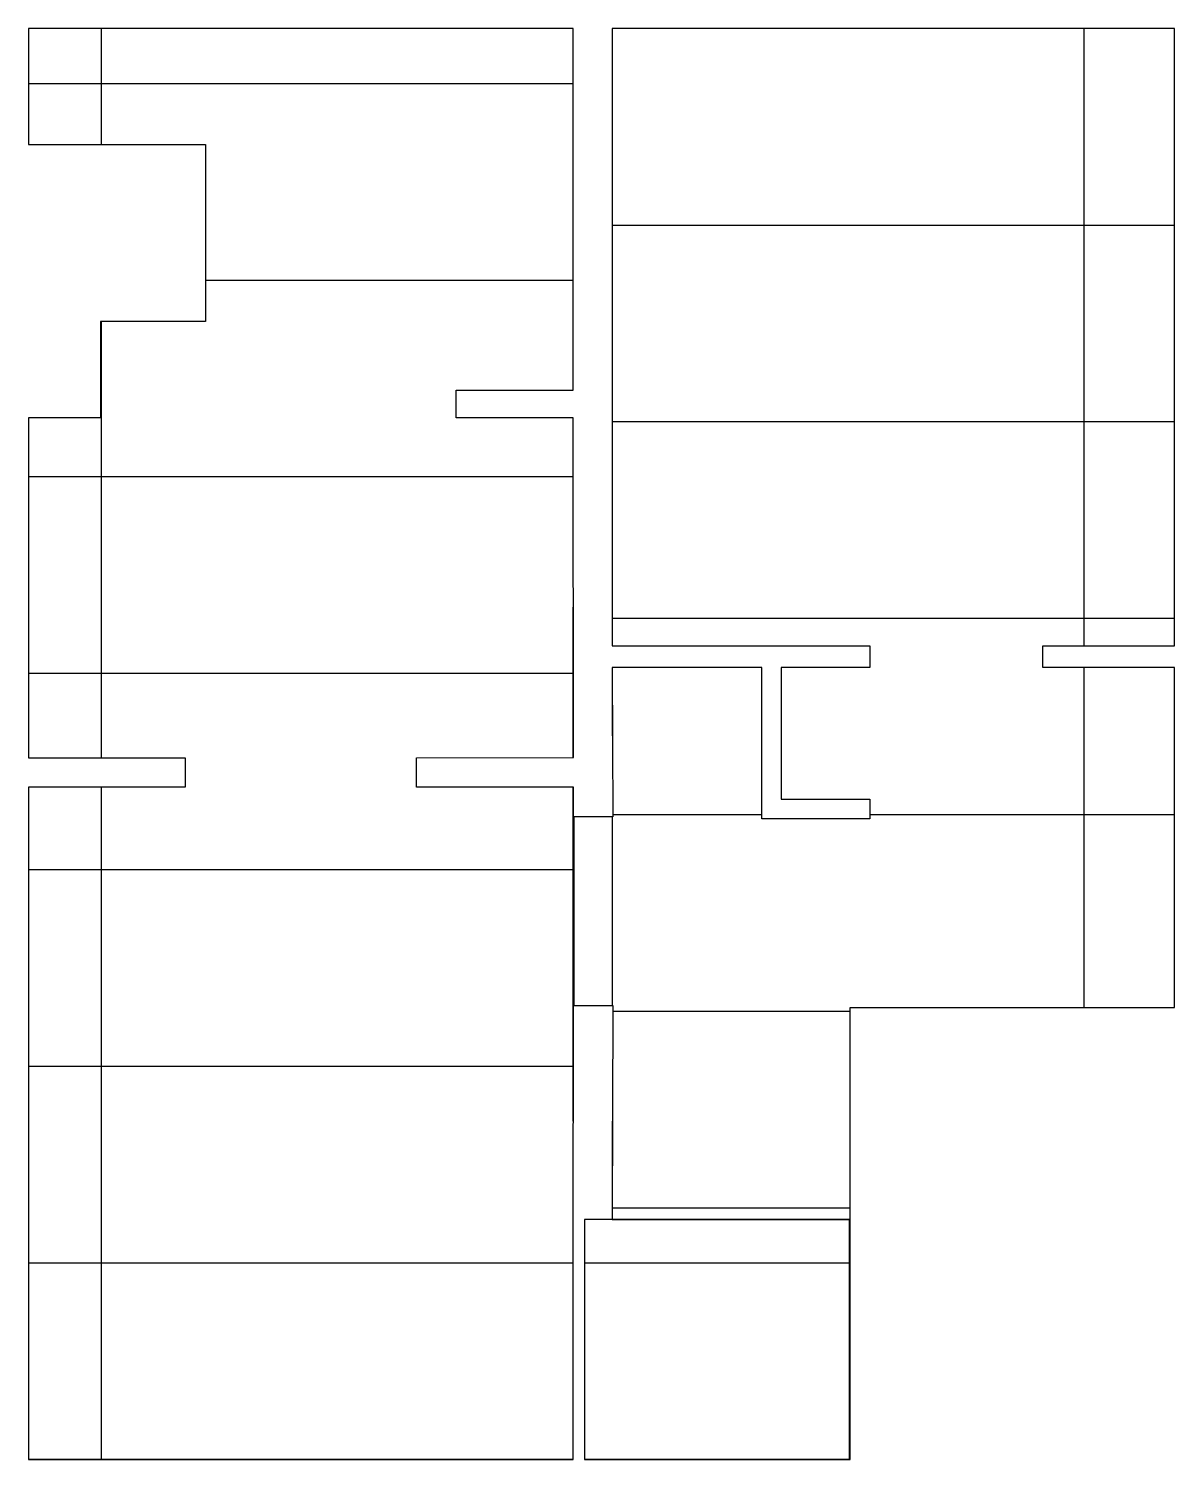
# Model space of a CAD drawing. Header units: inches. Extents: x 211248 to 488355, y -41604 to -7105.
# Drawn here: x 215362 to 221192, y -36194 to -28914 of the extents above; entities that cross this region are included whole.
import ezdxf

# ---------------------------------------------------------------- set-up
doc = ezdxf.new("R2010")
doc.units = ezdxf.units.IN
doc.header["$LTSCALE"] = 60
doc.header["$MEASUREMENT"] = 0
doc.layers.add('03-WAL NEW', color=3, linetype='Continuous')
doc.layers.add('CO-BATH', color=6, linetype='Continuous')

msp = doc.modelspace()

# ---------------------------------------------------------------- hatches: boundary and pattern name
at = {"layer": '03-WAL NEW'}
h = msp.add_hatch(dxfattribs=at)
h.set_pattern_fill('_USER', color=256, scale=2400, angle=90, pattern_type=0)
h.set_pattern_definition([(90, (218132, -36193.7), (-2400, 1e-13), [])])
h.paths.add_polyline_path([(218135.1, -32773.7), (217335, -32773.7), (217335, -32623.7), (218134.8, -32622.4), (218132, -30893.7), (217537, -30893.7), (217537, -30753.7), (218132.8, -30753.7), (218132, -28913.7), (215362, -28913.7), (215362, -29503.7), (216262, -29503.7), (216262, -30403.7), (215727, -30403.7), (215727, -30893.7), (215362, -30893.7), (215362, -32623.7), (216159, -32623.7), (216159, -32773.7), (215362, -32773.7), (215362, -36193.7), (218132, -36193.7)])
h = msp.add_hatch(dxfattribs=at)
h.set_pattern_fill('_USER', color=256, scale=1000, pattern_type=0)
h.set_pattern_definition([(0, (218132, -36193.7), (0, 1000), [])])
h.paths.add_polyline_path([(215362, -36193.7), (218132, -36193.7), (218135.1, -32773.7), (217335, -32773.7), (217335, -32623.7), (218134.8, -32622.4), (218132, -30893.7), (217537, -30893.7), (217537, -30753.7), (218132.8, -30753.7), (218132, -28913.7), (215362, -28913.7), (215362, -29503.7), (216262, -29503.7), (216262, -30403.7), (215727, -30403.7), (215727, -30893.7), (215362, -30893.7), (215362, -32623.7), (216159, -32623.7), (216159, -32773.7), (215362, -32773.7)])
h = msp.add_hatch(dxfattribs=at)
h.set_pattern_fill('_USER', color=256, scale=2400, angle=90, pattern_type=0)
h.set_pattern_definition([(90, (218332, -32053.7), (-2400, 1e-13), [])])
h.paths.add_polyline_path([(221192, -28913.7), (218332, -28913.7), (218332, -32053.7), (219642, -32053.7), (219642, -32163.7), (219192, -32163.7), (219192, -32833.7), (219642, -32833.7), (219642, -32933.7), (219092, -32933.7), (219092, -32163.7), (218332, -32163.7), (218335.4, -32923.9), (218135.4, -32923.9), (218135.4, -33883.7), (218335.4, -33883.7), (218332, -34973.7), (219542, -34973.7), (219542, -33893.7), (221192, -33893.7), (221192, -32163.7), (220522, -32163.7), (220522, -32053.7), (221192, -32053.7)])
h = msp.add_hatch(dxfattribs=at)
h.set_pattern_fill('_USER', color=256, scale=1000, pattern_type=0)
h.set_pattern_definition([(0, (218332, -28913.7), (0, 1000), [])])
h.paths.add_polyline_path([(221192, -28913.7), (218332, -28913.7), (218332, -32053.7), (219642, -32053.7), (219642, -32163.7), (219192, -32163.7), (219192, -32833.7), (219642, -32833.7), (219642, -32933.7), (219092, -32933.7), (219092, -32163.7), (218332, -32163.7), (218335.4, -32923.9), (218135.4, -32923.9), (218135.4, -33883.7), (218335.4, -33883.7), (218332, -34973.7), (219542, -34973.7), (219542, -33893.7), (221192, -33893.7), (221192, -32163.7), (220522, -32163.7), (220522, -32053.7), (221192, -32053.7)])
h = msp.add_hatch(dxfattribs=at)
h.set_pattern_fill('_USER', color=256, scale=2400, angle=90, pattern_type=0)
h.set_pattern_definition([(90, (20337.3, -13993.5), (-2400, 1e-13), [])])
h.paths.add_polyline_path([(219542, -34973.7), (218190, -34973.7), (218190, -36193.7), (219542, -36193.7)])
h = msp.add_hatch(dxfattribs=at)
h.set_pattern_fill('_USER', color=256, scale=1000, pattern_type=0)
h.set_pattern_definition([(0, (218190, -36193.7), (0, 1000), [])])
h.paths.add_polyline_path([(218190, -34973.7), (218190, -36193.7), (219542, -36193.7), (219542, -34973.7)])

# ---------------------------------------------------------------- linework, layer by layer
at = {"layer": 'CO-BATH'}
for points in [[(218132, -28913.7), (215362, -28913.7), (215362, -29503.7), (216262, -29503.7), (216262, -30403.7), (215727, -30403.7), (215727, -30893.7), (215362, -30893.7), (215362, -32623.7), (216159, -32623.7), (216159, -32773.7), (215362, -32773.7), (215362, -36193.7), (218132, -36193.7), (218135.1, -32773.7), (217335, -32773.7), (217335, -32623.7), (218134.8, -32622.4), (218132, -30893.7), (217537, -30893.7), (217537, -30753.7), (218132.8, -30753.7)], [(221192, -28913.7), (218332, -28913.7), (218332, -32053.7), (219642, -32053.7), (219642, -32163.7), (219192, -32163.7), (219192, -32833.7), (219642, -32833.7), (219642, -32933.7), (219092, -32933.7), (219092, -32163.7), (218332, -32163.7), (218335.4, -32923.9), (218135.4, -32923.9), (218135.4, -33883.7), (218335.4, -33883.7), (218332, -34973.7), (219542, -34973.7), (219542, -33893.7), (221192, -33893.7), (221192, -32163.7), (220522, -32163.7), (220522, -32053.7), (221192, -32053.7)], [(218190, -36193.7), (219542, -36193.7), (219542, -34973.7), (218190, -34973.7)]]:
    msp.add_lwpolyline(points, close=True, dxfattribs=at)

doc.saveas('drawing.dxf')
